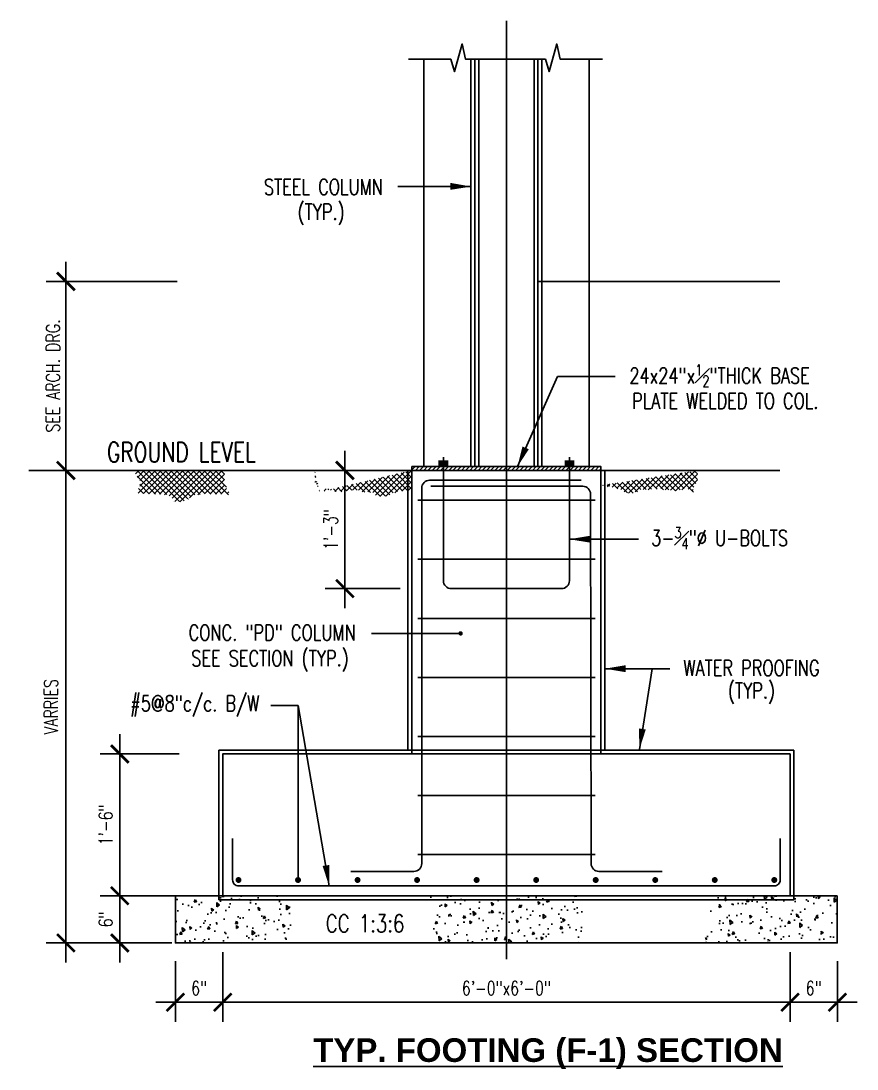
# Model space of a CAD drawing. Header units: inches. Extents: x 41285 to 57578, y -189 to 12305.
# Drawn here: x 53610.7 to 53716.9, y 10359.6 to 10492.7 of the extents above; entities that cross this region are included whole.
import ezdxf

# ---------------------------------------------------------------- set-up
doc = ezdxf.new("R2010")
doc.units = ezdxf.units.IN
doc.header["$LTSCALE"] = 30
doc.header["$MEASUREMENT"] = 0
doc.linetypes.add('CENTER', pattern=[2, 1.25, -0.25, 0.25, -0.25])
doc.linetypes.add('HIDDEN', pattern=[0.375, 0.25, -0.125])
for name, color, linetype in [('A-TEXT-P', 242, 'Continuous'), ('Grid line', 1, 'CENTER'), ('HATCH', 253, 'Continuous'), ('L', 2, 'Continuous'), ('WALL', 7, 'Continuous')]:
    doc.layers.add(name, color=color, linetype=linetype)
doc.styles.add('1-2', font='simplex.shx', dxfattribs={"width": 0.75, "height": 1.75})
doc.styles.add('16 scale', font='arial.ttf')
doc.dimstyles.new('1-2', dxfattribs={"dimtxt": 1.75, "dimasz": 2.25, "dimexe": 2.5, "dimexo": 1, "dimgap": 0.75, "dimtad": 1, "dimdec": 4, "dimzin": 3, "dimdsep": 46, "dimlunit": 4, "dimtxsty": '1-2', "dimblk": 'ARCHTICK', "dimcen": 0, "dimdle": 2.5, "dimclrd": 1, "dimclre": 1, "dimclrt": 2, "dimazin": 0, "dimtfac": 0.75, "dimtdec": 4, "dimtix": 1, "dimtmove": 2, "dimatfit": 3, "dimfxl": 0, "dimfrac": 1, "dimtolj": 1, "dimtzin": 1, "dimlwd": -1, "dimlwe": -1, "dimarcsym": 0})
pattern_1 = [(45, (0, 0), (-0.3535533906, 0.3535533906), []), (135, (0, 0), (-0.3535533906, -0.3535533906), [])]

# ---------------------------------------------------------------- blocks, each defined once
blk = doc.blocks.new('A$C7E2A5215')
at = {"layer": 'WALL'}
for p, q in [((-0.6, 0.68), (0.6, 0.68)), ((-0.6, 0.56), (0.6, 0.56)), ((-0.6, 0.43), (0.6, 0.43)), ((-0.6, 0.31), (0.6, 0.31)), ((-0.6, 0.18), (0.6, 0.18)), ((0, 0), (0, 1.17)), ((16.6, 0.68), (15.4, 0.68)), ((16.6, 0.56), (15.4, 0.56)), ((16.6, 0.43), (15.4, 0.43)), ((16.6, 0.31), (15.4, 0.31)), ((16.6, 0.18), (15.4, 0.18)), ((16, 0), (16, 1.06))]:
    blk.add_line(p, q, dxfattribs=at)
at = {"layer": 'WALL', "color": 7}
blk.add_lwpolyline([(16, 1.17), (16, -14.5, -0.414214), (15, -15.5), (1, -15.5, -0.414214), (0, -14.5), (0, 1.06)], format="xyb", dxfattribs=at)
blk = doc.blocks.new('_ARCHTICK')
at = {"color": 0, "linetype": 'ByBlock', "const_width": 0.15}
blk.add_lwpolyline([(-0.5, -0.5), (0.5, 0.5)], dxfattribs=at)
blk = doc.blocks.new('*D230')
at = {"layer": 'DEFPOINTS', "color": 0, "transparency": 16777216}
for p in [(53631.57, 10459.59), (53616.45, 10435.59), (53631.57, 10435.59)]:
    blk.add_point(p, dxfattribs=at)
at = {"layer": 'L', "color": 1, "transparency": 16777216}
for p, q in [((53616.45, 10462.09), (53616.45, 10433.09)), ((53630.57, 10459.59), (53613.95, 10459.59)), ((53630.57, 10435.59), (53613.95, 10435.59))]:
    blk.add_line(p, q, dxfattribs=at)
at = {"layer": 'L', "color": 1, "transparency": 16777216, "xscale": 2.25, "yscale": 2.25, "zscale": 2.25}
for p, rotation in [((53616.45, 10459.59), 90), ((53616.45, 10435.59), 270)]:
    blk.add_blockref('_ARCHTICK', p, dxfattribs=dict(at, rotation=rotation))
at = {"layer": 'L', "color": 2, "transparency": 16777216, "insert": (53614.82, 10447.59), "char_height": 1.75, "attachment_point": 5, "rotation": 90, "style": '1-2'}
blk.add_mtext('\\A1;SEE ARCH. DRG.', dxfattribs=at)
blk = doc.blocks.new('*D231')
at = {"layer": 'DEFPOINTS', "color": 0, "transparency": 16777216}
for p in [(53631.82, 10399.59), (53623.29, 10381.59), (53637.74, 10381.59)]:
    blk.add_point(p, dxfattribs=at)
at = {"layer": 'L', "color": 1, "transparency": 16777216}
for p, q in [((53623.29, 10402.09), (53623.29, 10379.09)), ((53630.82, 10399.59), (53620.79, 10399.59)), ((53636.74, 10381.59), (53620.79, 10381.59))]:
    blk.add_line(p, q, dxfattribs=at)
at = {"layer": 'L', "color": 1, "transparency": 16777216, "xscale": 2.25, "yscale": 2.25, "zscale": 2.25}
for p, rotation in [((53623.29, 10399.59), 90), ((53623.29, 10381.59), 270)]:
    blk.add_blockref('_ARCHTICK', p, dxfattribs=dict(at, rotation=rotation))
at = {"layer": 'L', "color": 2, "transparency": 16777216, "insert": (53621.5, 10390.59), "char_height": 1.75, "attachment_point": 5, "rotation": 90, "style": '1-2'}
blk.add_mtext('\\A1;1\'-6"', dxfattribs=at)
blk = doc.blocks.new('*D232')
at = {"layer": 'DEFPOINTS', "color": 0, "transparency": 16777216}
for p in [(53629.19, 10381.59), (53623.29, 10375.59), (53629.19, 10375.59)]:
    blk.add_point(p, dxfattribs=at)
at = {"layer": 'L', "color": 1, "transparency": 16777216}
for p, q in [((53623.29, 10384.09), (53623.29, 10373.09)), ((53628.19, 10381.59), (53620.79, 10381.59)), ((53628.19, 10375.59), (53620.79, 10375.59))]:
    blk.add_line(p, q, dxfattribs=at)
at = {"layer": 'L', "color": 1, "transparency": 16777216, "xscale": 2.25, "yscale": 2.25, "zscale": 2.25}
for p, rotation in [((53623.29, 10381.59), 90), ((53623.29, 10375.59), 270)]:
    blk.add_blockref('_ARCHTICK', p, dxfattribs=dict(at, rotation=rotation))
at = {"layer": 'L', "color": 2, "transparency": 16777216, "insert": (53621.5, 10378.59), "char_height": 1.75, "attachment_point": 5, "rotation": 90, "style": '1-2'}
blk.add_mtext('\\A1;6"', dxfattribs=at)
blk = doc.blocks.new('*D233')
at = {"layer": 'DEFPOINTS', "color": 0, "transparency": 16777216}
for p in [(53630.89, 10435.59), (53616.45, 10375.59), (53630.89, 10375.59)]:
    blk.add_point(p, dxfattribs=at)
at = {"layer": 'L', "color": 1, "transparency": 16777216}
for p, q in [((53616.45, 10438.09), (53616.45, 10373.09)), ((53629.89, 10435.59), (53613.95, 10435.59)), ((53629.89, 10375.59), (53613.95, 10375.59))]:
    blk.add_line(p, q, dxfattribs=at)
at = {"layer": 'L', "color": 1, "transparency": 16777216, "xscale": 2.25, "yscale": 2.25, "zscale": 2.25}
for p, rotation in [((53616.45, 10435.59), 90), ((53616.45, 10375.59), 270)]:
    blk.add_blockref('_ARCHTICK', p, dxfattribs=dict(at, rotation=rotation))
at = {"layer": 'L', "color": 2, "transparency": 16777216, "insert": (53614.56, 10405.59), "char_height": 1.75, "attachment_point": 5, "rotation": 90, "style": '1-2'}
blk.add_mtext('\\A1;VARRIES', dxfattribs=at)
blk = doc.blocks.new('*D191')
at = {"layer": 'DEFPOINTS', "color": 0, "transparency": 16777216}
for p in [(53636.36, 10375.43), (53630.36, 10374.28), (53636.36, 10368.06)]:
    blk.add_point(p, dxfattribs=at)
at = {"layer": 'L', "color": 1, "transparency": 16777216}
for p, q in [((53636.36, 10374.43), (53636.36, 10365.56)), ((53630.36, 10373.28), (53630.36, 10365.56)), ((53627.86, 10368.06), (53638.86, 10368.06))]:
    blk.add_line(p, q, dxfattribs=at)
at = {"layer": 'L', "color": 1, "transparency": 16777216, "xscale": 2.25, "yscale": 2.25, "zscale": 2.25, "rotation": 180}
blk.add_blockref('_ARCHTICK', (53630.36, 10368.06), dxfattribs=at)
at = {"layer": 'L', "color": 1, "transparency": 16777216, "xscale": 2.25, "yscale": 2.25, "zscale": 2.25}
blk.add_blockref('_ARCHTICK', (53636.36, 10368.06), dxfattribs=at)
at = {"layer": 'L', "color": 2, "transparency": 16777216, "insert": (53633.36, 10369.85), "char_height": 1.75, "attachment_point": 5, "style": '1-2'}
blk.add_mtext('\\A1;6"', dxfattribs=at)
blk = doc.blocks.new('*D192')
at = {"layer": 'DEFPOINTS', "color": 0, "transparency": 16777216}
for p in [(53708.36, 10375.43), (53714.36, 10374.28), (53708.36, 10368.06)]:
    blk.add_point(p, dxfattribs=at)
at = {"layer": 'L', "color": 1, "transparency": 16777216}
for p, q in [((53708.36, 10374.43), (53708.36, 10365.56)), ((53714.36, 10373.28), (53714.36, 10365.56)), ((53716.86, 10368.06), (53705.86, 10368.06))]:
    blk.add_line(p, q, dxfattribs=at)
at = {"layer": 'L', "color": 1, "transparency": 16777216, "xscale": 2.25, "yscale": 2.25, "zscale": 2.25, "rotation": 180}
blk.add_blockref('_ARCHTICK', (53708.36, 10368.06), dxfattribs=at)
at = {"layer": 'L', "color": 1, "transparency": 16777216, "xscale": 2.25, "yscale": 2.25, "zscale": 2.25}
blk.add_blockref('_ARCHTICK', (53714.36, 10368.06), dxfattribs=at)
at = {"layer": 'L', "color": 2, "transparency": 16777216, "insert": (53711.36, 10369.85), "char_height": 1.75, "attachment_point": 5, "style": '1-2'}
blk.add_mtext('\\A1;6"', dxfattribs=at)
blk = doc.blocks.new('*D193')
at = {"layer": 'DEFPOINTS', "color": 0, "transparency": 16777216}
for p in [(53708.36, 10375.43), (53636.36, 10374.28), (53708.36, 10368.06)]:
    blk.add_point(p, dxfattribs=at)
at = {"layer": 'L', "color": 1, "transparency": 16777216}
for p, q in [((53708.36, 10374.43), (53708.36, 10365.56)), ((53636.36, 10373.28), (53636.36, 10365.56)), ((53633.86, 10368.06), (53710.86, 10368.06))]:
    blk.add_line(p, q, dxfattribs=at)
at = {"layer": 'L', "color": 1, "transparency": 16777216, "xscale": 2.25, "yscale": 2.25, "zscale": 2.25, "rotation": 180}
blk.add_blockref('_ARCHTICK', (53636.36, 10368.06), dxfattribs=at)
at = {"layer": 'L', "color": 1, "transparency": 16777216, "xscale": 2.25, "yscale": 2.25, "zscale": 2.25}
blk.add_blockref('_ARCHTICK', (53708.36, 10368.06), dxfattribs=at)
at = {"layer": 'L', "color": 2, "transparency": 16777216, "insert": (53672.36, 10369.85), "char_height": 1.75, "attachment_point": 5, "style": '1-2'}
blk.add_mtext('\\A1;6\'-0"x6\'-0"', dxfattribs=at)
blk = doc.blocks.new('*D194')
at = {"layer": 'DEFPOINTS', "color": 0, "transparency": 16777216}
for p in [(53657.23, 10435.59), (53651.86, 10420.59), (53659.86, 10420.59)]:
    blk.add_point(p, dxfattribs=at)
at = {"layer": 'L', "color": 1, "transparency": 16777216}
for p, q in [((53651.86, 10438.09), (53651.86, 10418.09)), ((53656.23, 10435.59), (53649.36, 10435.59)), ((53658.86, 10420.59), (53649.36, 10420.59))]:
    blk.add_line(p, q, dxfattribs=at)
at = {"layer": 'L', "color": 1, "transparency": 16777216, "xscale": 2.25, "yscale": 2.25, "zscale": 2.25}
for p, rotation in [((53651.86, 10435.59), 90), ((53651.86, 10420.59), 270)]:
    blk.add_blockref('_ARCHTICK', p, dxfattribs=dict(at, rotation=rotation))
at = {"layer": 'L', "color": 2, "transparency": 16777216, "insert": (53650.07, 10428.09), "char_height": 1.75, "attachment_point": 5, "rotation": 90, "style": '1-2'}
blk.add_mtext('\\A1;1\'-3"', dxfattribs=at)

msp = doc.modelspace()

# ---------------------------------------------------------------- hatches: boundary and pattern name
at = {"layer": 'HATCH'}
h = msp.add_hatch(dxfattribs=at)
h.set_pattern_fill('_USER', color=256, scale=0.5, angle=45, style=0, double=1, pattern_type=0)
h.set_pattern_definition([(45, (-2.09123, 0), (-0.3535533906, 0.3535533906), []), (135, (-2.09123, 0), (-0.3535533906, -0.3535533906), [])])
edge = h.paths.add_edge_path()
edge.add_arc((53625.67503153, 10432.58429369), 0.12289045, 32.0000000486, 128.5693309629)
edge.add_arc((53625.55071651, 10432.68761826), 0.04824427, 351.3664630518, 414.9999999502)
edge.add_arc((53625.55071651, 10432.76665704), 0.04824427, 305.0000000507, 414.9999999493)
edge.add_arc((53625.55071651, 10432.84569582), 0.04824427, 305.0000000485, 414.9999999515)
edge.add_arc((53625.49540687, 10433.00372495), 0.14467368, 305.0000000498, 414.9999999502)
edge.add_arc((53625.55071651, 10433.16175408), 0.04824427, 305.0000000485, 414.9999999515)
edge.add_arc((53625.56259512, 10433.30800573), 0.10789439, 278.4169765515, 388.4169764521)
edge.add_arc((53625.64169589, 10433.46608329), 0.10789439, 278.4169765431, 388.4169764441)
edge.add_arc((53625.72079667, 10433.62416085), 0.10789439, 278.4169765482, 388.4169764505)
edge.add_arc((53625.76034705, 10433.75454493), 0.09648854, 305.0000000496, 414.9999999504)
edge.add_arc((53625.76034705, 10433.91262249), 0.09648854, 305.0000000496, 414.9999999504)
edge.add_arc((53625.78801883, 10434.03118067), 0.04824427, 305.0000000485, 414.9999999515)
edge.add_arc((53625.76038096, 10434.14969041), 0.09642941, 305.0000000504, 414.9999999496)
edge.add_arc((53625.78801883, 10434.26820015), 0.04824427, 305.0000000485, 414.9999999515)
edge.add_arc((53625.78801883, 10434.34723893), 0.04824427, 305.0000000485, 414.9999999515)
edge.add_arc((53625.70891806, 10434.37089075), 0.10794515, 8.4529127433, 118.4529126436)
edge.add_arc((53625.56259512, 10434.5171424), 0.10789439, 331.5830235495, 441.5830234518)
edge.add_arc((53625.51116613, 10434.63570057), 0.06825446, 350.0224601742, 460.0224600744)
edge.add_arc((53625.44394397, 10434.78195222), 0.09648854, 305.0000000496, 414.9999999504)
edge.add_arc((53625.33720533, 10434.92411378), 0.17393999, 338.7216118059, 448.7216117074)
edge.add_arc((53625.27386381, 10435.10983639), 0.06825446, 350.0224601742, 460.0224600744)
edge.add_arc((53625.20664165, 10435.25608804), 0.09648853, 305.0000000485, 414.9999999515)
edge.add_arc((53625.20664165, 10435.4141656), 0.09648854, 305.0000000496, 414.9999999504)
edge.add_arc((53625.23431342, 10435.53272378), 0.04824427, 305.0000000485, 414.9999999515)
edge.add_arc((53625.20664165, 10435.65128195), 0.09648854, 305.0000000544, 316.9911220598)
edge.add_line((53625.2771987, 10435.58546599), (53636.48135984, 10435.58546599))
edge.add_arc((53636.43580082, 10435.60115625), 0.04818514, 305.000000049, 340.9965915299, ccw=False)
edge.add_arc((53636.43576691, 10435.5221659), 0.04824427, -54.9999999515, 54.9999999515, ccw=False)
edge.add_arc((53636.43576691, 10435.44312712), 0.04824427, -54.9999999515, 54.9999999515, ccw=False)
edge.add_arc((53636.43576691, 10435.36408834), 0.04824427, -54.9999999493, 54.9999999493, ccw=False)
edge.add_arc((53636.43576691, 10435.28504956), 0.04824427, -54.9999999515, 54.9999999515, ccw=False)
edge.add_arc((53636.43576691, 10435.20601078), 0.04824427, -54.9999999515, 54.9999999515, ccw=False)
edge.add_arc((53636.50298907, 10435.13879791), 0.04828211, 35.0000000491, 144.9999999509, ccw=False)
edge.add_arc((53636.51486768, 10435.126972), 0.04824427, -54.9999999493, 54.9999999493, ccw=False)
edge.add_arc((53636.51486768, 10435.04793322), 0.04824427, -54.9999999515, 54.9999999515, ccw=False)
edge.add_arc((53636.51486768, 10434.96889443), 0.04824427, -54.9999999493, 54.9999999493, ccw=False)
edge.add_arc((53636.51486768, 10434.88985565), 0.04824427, -54.9999999515, 54.9999999515, ccw=False)
edge.add_arc((53636.45955804, 10434.73182652), 0.14467368, -54.9999999502, 54.9999999502, ccw=False)
edge.add_arc((53636.51486768, 10434.57379739), 0.04824427, -54.9999999515, 54.9999999515, ccw=False)
edge.add_arc((53636.4871959, 10434.45523922), 0.09648854, -54.9999999504, 54.9999999504, ccw=False)
edge.add_arc((53636.4871959, 10434.29716166), 0.09648854, -54.9999999504, 54.9999999504, ccw=False)
edge.add_arc((53636.51486768, 10434.17860349), 0.04824427, -54.9999999515, 54.9999999515, ccw=False)
edge.add_arc((53636.4871959, 10434.06004532), 0.09648854, -54.9999999504, 54.9999999504, ccw=False)
edge.add_arc((53636.4871959, 10433.90196776), 0.09648853, -54.9999999515, 54.9999999515, ccw=False)
edge.add_arc((53636.55441807, 10433.75571611), 0.06825446, -9.9775398258, 100.0224600744, ccw=False)
edge.add_arc((53636.61775958, 10433.5699935), 0.17393999, -21.2783881941, 88.7216117074, ccw=False)
edge.add_arc((53636.72449822, 10433.42783193), 0.09648854, -54.9999999504, 54.9999999504, ccw=False)
edge.add_arc((53636.79172038, 10433.28158028), 0.06825446, -9.9775398258, 100.0224600744, ccw=False)
edge.add_arc((53636.84314938, 10433.16302211), 0.10789439, -28.4169764505, 81.5830234518, ccw=False)
edge.add_arc((53636.98947231, 10433.01677046), 0.10794515, 8.4529127433, 118.4529126436, ccw=False)
edge.add_arc((53637.06857308, 10432.99311864), 0.04824427, -54.9999999515, 54.9999999515, ccw=False)
edge.add_arc((53637.06857308, 10432.91407986), 0.04824427, -54.9999999515, 54.9999999515, ccw=False)
edge.add_arc((53637.04093522, 10432.79557012), 0.09642941, -54.9999999496, 54.9999999496, ccw=False)
edge.add_arc((53637.06857308, 10432.67706038), 0.04824427, -54.9999999515, 54.9999999515, ccw=False)
edge.add_arc((53637.04090131, 10432.55850221), 0.09648854, -24.0280352442, 54.999999951, ccw=False)
edge.add_arc((53637.25763404, 10432.30964246), 0.24588495, 121.5357405307, 141.9999999499)
edge.add_arc((53636.75104654, 10432.26554802), 0.36887945, 32.0000000493, 141.9999999498)
edge.add_arc((53636.2518433, 10432.36235372), 0.24588495, 32.0000000499, 141.9999999499)
edge.add_arc((53635.95386631, 10432.44861359), 0.12289045, 32.0000000497, 141.9999999504)
edge.add_arc((53635.7528103, 10432.45915049), 0.12289045, 32.0000000493, 141.9999999491)
edge.add_arc((53635.55166606, 10432.46963225), 0.1229945, 32.0000000497, 141.9999999507)
edge.add_arc((53635.35052806, 10432.48023321), 0.12289045, 32.0000000479, 141.9999999483)
edge.add_arc((53635.14938381, 10432.49071497), 0.1229945, 32.0000000504, 141.9999999509)
edge.add_arc((53634.94824581, 10432.50131593), 0.12289045, 32.0000000486, 141.9999999496)
edge.add_arc((53634.74710156, 10432.51179769), 0.1229945, 32.0000000497, 141.9999999509)
edge.add_arc((53634.54596356, 10432.52239865), 0.12289045, 32.0000000497, 141.9999999504)
edge.add_arc((53634.34481931, 10432.53288041), 0.1229945, 32.0000000497, 141.9999999507)
edge.add_arc((53634.14368131, 10432.54348137), 0.12289045, 32.0000000493, 141.9999999498)
edge.add_arc((53633.94253706, 10432.55396313), 0.1229945, 32.0000000508, 141.9999999516)
edge.add_arc((53633.70225519, 10432.39530328), 0.27475016, 58.5478480029, 168.5478479035)
edge.add_arc((53633.32866982, 10432.38467764), 0.1229945, 32.0000000515, 141.9999999509)
edge.add_arc((53633.02322657, 10432.33010144), 0.24588495, 32.0000000499, 141.9999999499)
edge.add_arc((53632.79035404, 10432.31217239), 0.17376993, 76.9922807766, 186.9922806758)
edge.add_arc((53632.47445873, 10432.05653029), 0.27486967, 58.5491782319, 168.549178132)
edge.add_arc((53632.1658281, 10431.94178333), 0.17380175, 76.954244146, 186.9542440459)
edge.add_arc((53631.88908797, 10431.85561798), 0.12289045, 32.0000000493, 141.9999999491)
edge.add_arc((53631.75313643, 10431.76196595), 0.17376993, 76.9922807726, 186.9922806723)
edge.add_arc((53631.54145813, 10431.57144587), 0.17384353, 76.9680337302, 186.9680336312)
edge.add_arc((53631.16037634, 10431.42005677), 0.24588495, 32.0000000491, 141.9999999496)
edge.add_arc((53630.86239935, 10431.50631665), 0.12289045, 32.0000000486, 141.9999999489)
edge.add_arc((53630.55703809, 10431.45167639), 0.24588495, 32.00000005, 141.9999999507)
edge.add_arc((53630.25897285, 10431.53788112), 0.1229945, 32.0000000497, 141.9999999507)
edge.add_arc((53629.99273038, 10431.65267102), 0.17376993, 347.0077193261, 457.0077192282)
edge.add_arc((53629.90642545, 10431.92933177), 0.12285734, 302.0000000489, 411.9999999509)
edge.add_arc((53629.87775872, 10431.96096751), 0.1229945, 32.0000000497, 141.9999999514)
edge.add_arc((53629.61154758, 10432.07570727), 0.17372813, 347.0215089254, 457.0215088254)
edge.add_arc((53629.42098924, 10432.28719941), 0.17376993, 347.0077193261, 457.0077192282)
edge.add_arc((53629.29548352, 10432.39449407), 0.1229945, 32.0000000497, 141.9999999507)
edge.add_arc((53629.09434552, 10432.40509503), 0.12289045, 32.0000000493, 141.9999999498)
edge.add_arc((53628.89320127, 10432.41557679), 0.1229945, 32.0000000497, 141.9999999509)
edge.add_arc((53628.58775802, 10432.3610006), 0.24588495, 32.0000000497, 141.9999999506)
edge.add_arc((53628.08125876, 10432.3169613), 0.3687754, 32.0000000498, 141.9999999503)
edge.add_arc((53627.68644277, 10432.47888009), 0.12289045, 32.0000000493, 141.9999999491)
edge.add_arc((53627.48529853, 10432.48936185), 0.1229945, 32.0000000508, 141.9999999514)
edge.add_arc((53627.28416052, 10432.49996281), 0.12289045, 32.0000000493, 141.9999999491)
edge.add_arc((53627.08301628, 10432.51044457), 0.1229945, 32.0000000497, 141.9999999507)
edge.add_arc((53626.88187828, 10432.52104553), 0.12289045, 32.0000000497, 141.9999999504)
edge.add_arc((53626.68073403, 10432.53152729), 0.1229945, 32.0000000504, 141.9999999509)
edge.add_arc((53626.47959603, 10432.54212825), 0.12289045, 32.0000000486, 141.9999999496)
edge.add_arc((53626.27845178, 10432.55261001), 0.1229945, 32.0000000497, 141.9999999509)
edge.add_arc((53626.07731378, 10432.56321097), 0.12289045, 32.0000000479, 141.9999999483)
edge.add_arc((53625.87616953, 10432.57369273), 0.1229945, 32.0000000497, 141.9999999507)
h = msp.add_hatch(dxfattribs=at)
h.set_pattern_fill('_USER', color=256, scale=0.5, angle=45, style=0, double=1, pattern_type=0)
h.set_pattern_definition(pattern_1)
edge = h.paths.add_edge_path()
edge.add_arc((53648.52800405, 10432.52341787), 0.27486967, 63.549178017, 63.9180968771, ccw=False)
edge.add_arc((53648.92353629, 10432.73858207), 0.27484325, 63.5381527352, 173.5381526351, ccw=False)
edge.add_arc((53649.14907153, 10432.91769941), 0.12289045, 37.0000000486, 146.9999999495, ccw=False)
edge.add_arc((53649.41728098, 10433.02770595), 0.17384353, 81.9680337264, 191.9680336299, ccw=False)
edge.add_arc((53649.54463596, 10433.13291319), 0.12289045, 37.0000000486, 146.9999999488, ccw=False)
edge.add_arc((53649.74593251, 10433.1398829), 0.1229945, 37.0000000501, 146.9999999509, ccw=False)
edge.add_arc((53649.88031198, 10433.04393507), 0.17376993, -7.9922806746, 102.0077192265, ccw=False)
edge.add_arc((53650.15554592, 10432.95278655), 0.1229945, 37.0000000501, 146.9999999509, ccw=False)
edge.add_arc((53650.2899576, 10432.8568883), 0.17372813, -7.9784910784, 102.0215088206, ccw=False)
edge.add_arc((53650.66822055, 10432.69885606), 0.24588495, 37.000000049, 146.9999999498, ccw=False)
edge.add_arc((53650.96765761, 10432.77990239), 0.12289045, 37.0000000486, 146.9999999492, ccw=False)
edge.add_arc((53651.27201875, 10432.71994116), 0.24588495, 37.0000000487, 146.9999999499, ccw=False)
edge.add_arc((53651.67460767, 10432.73399988), 0.24588495, 37.0000000494, 146.9999999498, ccw=False)
edge.add_arc((53652.0771966, 10432.74805859), 0.24588495, 37.000000049, 146.9999999494, ccw=False)
edge.add_arc((53652.37663365, 10432.82910491), 0.12289045, 37.0000000506, 146.9999999507, ccw=False)
edge.add_arc((53652.78414667, 10432.70215608), 0.36887945, 37.0000000494, 146.9999999499, ccw=False)
edge.add_arc((53653.1818115, 10432.85722234), 0.12289045, 37.0000000513, 146.9999999521, ccw=False)
edge.add_arc((53653.58932451, 10432.73027351), 0.36887945, 37.0000000501, 146.9999999503, ccw=False)
edge.add_arc((53653.92007644, 10432.78230294), 0.17376993, -7.9922806766, 102.0077192236, ccw=False)
edge.add_arc((53654.19531038, 10432.69115442), 0.1229945, 37.0000000494, 146.9999999502, ccw=False)
edge.add_arc((53654.39660275, 10432.69824342), 0.12289045, 37.0000000486, 146.9999999488, ccw=False)
edge.add_arc((53654.7009639, 10432.6382822), 0.24588495, 37.0000000514, 146.999999952, ccw=False)
edge.add_arc((53655.00040095, 10432.71932852), 0.12289045, 37.0000000486, 146.9999999487, ccw=False)
edge.add_arc((53655.2378814, 10432.55638005), 0.27484325, 10.4618473682, 120.4618472689, ccw=False)
edge.add_arc((53655.54439463, 10432.43626185), 0.17384353, -7.9680336318, 102.0319662693, ccw=False)
edge.add_arc((53655.95892797, 10432.10827724), 0.38870197, 18.5745314787, 128.5745313792, ccw=False)
edge.add_arc((53656.43044709, 10432.16516265), 0.12289045, 37.0000000486, 146.9999999485, ccw=False)
edge.add_arc((53656.63174363, 10432.17213236), 0.1229945, 37.0000000494, 146.9999999498, ccw=False)
edge.add_arc((53656.83303601, 10432.17922137), 0.12289045, 37.0000000486, 146.9999999498, ccw=False)
edge.add_arc((53657.03433255, 10432.18619108), 0.1229945, 37.0000000515, 146.9999999516, ccw=False)
edge.add_arc((53657.23562493, 10432.19328008), 0.12289045, 37.0000000492, 146.9999999499, ccw=False)
edge.add_arc((53657.50383438, 10432.30328662), 0.17384353, 81.9680337314, 191.9680336318, ccw=False)
edge.add_arc((53657.63118937, 10432.40849386), 0.12289045, 37.0000000479, 146.9999999481, ccw=False)
edge.add_arc((53658.10561528, 10432.38458186), 0.38880069, 55.4206218973, 165.4206217981, ccw=False)
edge.add_arc((53658.49622342, 10432.74075361), 0.17372813, 81.9784911784, 191.9784910773, ccw=False)
edge.add_arc((53658.72668276, 10432.7788634), 0.24588495, 37.000000049, 146.9999999497, ccw=False)
edge.add_arc((53659.02611981, 10432.85990972), 0.12289045, 37.0000000527, 146.9999999524, ccw=False)
edge.add_arc((53659.33048096, 10432.79994849), 0.24588495, 37.0000000487, 146.9999999497, ccw=False)
edge.add_arc((53660.19898511, 10431.544896), 1.55571639, 84.1428509744, 115.5970929983, ccw=False)
edge.add_line((53647.99490969, 10435.58546599), (53660.35774375, 10435.58546599))
edge.add_arc((53647.94731587, 10435.57757053), 0.04824427, -54.9999999502, 9.419157827, ccw=False)
edge.add_arc((53648.01453804, 10435.51035767), 0.04828211, 35.0000000491, 144.9999999509, ccw=False)
edge.add_arc((53648.02641665, 10435.49853175), 0.04824427, -54.9999999493, 54.9999999493, ccw=False)
edge.add_arc((53648.02641665, 10435.41949297), 0.04824427, -54.9999999515, 54.9999999515, ccw=False)
edge.add_arc((53648.02641665, 10435.34045419), 0.04824427, -54.9999999493, 54.9999999493, ccw=False)
edge.add_arc((53648.02641665, 10435.26141541), 0.04824427, -54.9999999515, 54.9999999515, ccw=False)
edge.add_arc((53647.97110701, 10435.10338628), 0.14467368, -54.9999999502, 54.9999999502, ccw=False)
edge.add_arc((53648.02641665, 10434.94535715), 0.04824427, -54.9999999515, 54.9999999515, ccw=False)
edge.add_arc((53647.99874487, 10434.82679898), 0.09648854, -54.9999999504, 54.9999999504, ccw=False)
edge.add_arc((53647.99874487, 10434.66872142), 0.09648854, -54.9999999504, 54.9999999504, ccw=False)
edge.add_arc((53648.02641665, 10434.55016325), 0.04824427, -54.9999999515, 54.9999999515, ccw=False)
edge.add_arc((53647.99874487, 10434.43160508), 0.09648854, -54.9999999504, 54.9999999504, ccw=False)
edge.add_arc((53647.99874487, 10434.27352752), 0.09648853, -54.9999999515, 54.9999999515, ccw=False)
edge.add_arc((53648.06596703, 10434.12727587), 0.06825446, -9.9775398258, 100.0224600744, ccw=False)
edge.add_arc((53648.12930855, 10433.94155326), 0.17393999, -21.2783881941, 88.7216117074, ccw=False)
edge.add_arc((53648.23604719, 10433.79939169), 0.09648854, -54.9999999504, 54.9999999504, ccw=False)
edge.add_arc((53648.30326935, 10433.65314004), 0.06825446, -9.9775398258, 100.0224600744, ccw=False)
edge.add_arc((53648.35469834, 10433.53458187), 0.10789439, -28.4169764505, 81.5830234518, ccw=False)
edge.add_arc((53648.50102128, 10433.38833022), 0.10794515, 8.4529127433, 118.4529126436, ccw=False)
edge.add_arc((53648.58012205, 10433.3646784), 0.04824427, -54.9999999515, 54.9999999515, ccw=False)
edge.add_arc((53648.58012205, 10433.28563962), 0.04824427, -54.9999999515, 54.9999999515, ccw=False)
edge.add_arc((53648.55248419, 10433.16712988), 0.09642941, -54.9999999496, 54.9999999496, ccw=False)
edge.add_arc((53648.58012205, 10433.04862014), 0.04824427, -54.9999999515, 54.9999999515, ccw=False)
edge.add_arc((53648.55245027, 10432.93006197), 0.09648854, -54.9999999504, 54.9999999504, ccw=False)
edge.add_arc((53648.55245027, 10432.77198441), 0.09648854, -1.4445555628, 54.9999999498, ccw=False)
edge.add_line((53660.35774375, 10435.58546599), (53660.35774375, 10433.09249065))
h = msp.add_hatch(dxfattribs=at)
h.set_pattern_fill('_USER', color=256, scale=0.5, angle=45, style=0, double=1, pattern_type=0)
h.set_pattern_definition(pattern_1)
edge = h.paths.add_edge_path()
edge.add_arc((53696.17502426, 10432.5088165), 0.27486967, 113.0819033071, 113.4508221673)
edge.add_arc((53695.79129492, 10432.74438637), 0.27484325, 3.4618473642, 113.4618472653)
edge.add_arc((53695.57544304, 10432.93506184), 0.12289045, 30.0000000492, 139.9999999498)
edge.add_arc((53695.31335846, 10433.05895462), 0.17384353, 345.0319663687, 455.0319662695)
edge.add_arc((53695.19168413, 10433.17068292), 0.12289045, 30.0000000521, 139.9999999522)
edge.add_arc((53694.99102823, 10433.18817813), 0.1229945, 30.0000000491, 139.9999999509)
edge.add_arc((53694.85181139, 10433.09939467), 0.17376993, 74.9922807731, 184.9922806744)
edge.add_arc((53694.57218431, 10433.02277569), 0.1229945, 30.0000000465, 139.9999999461)
edge.add_arc((53694.43293791, 10432.93404344), 0.17372813, 74.9784911764, 184.978491078)
edge.add_arc((53694.04692258, 10432.79602453), 0.24588495, 30.0000000505, 139.999999951)
edge.add_arc((53693.75213753, 10432.89263111), 0.12289045, 30.0000000501, 139.9999999498)
edge.add_arc((53693.44505538, 10432.84868109), 0.24588495, 30.0000000497, 139.9999999506)
edge.add_arc((53693.04375396, 10432.88379041), 0.24588495, 30.0000000506, 139.9999999504)
edge.add_arc((53692.64245255, 10432.91889974), 0.24588495, 30.0000000496, 139.9999999504)
edge.add_arc((53692.3476675, 10433.01550631), 0.12289045, 30.0000000487, 139.9999999496)
edge.add_arc((53691.93406898, 10432.91005904), 0.36887945, 30.0000000503, 139.9999999512)
edge.add_arc((53691.54506468, 10433.08572496), 0.12289045, 30.0000000499, 139.9999999507)
edge.add_arc((53691.13146616, 10432.98027769), 0.36887945, 30.0000000501, 139.9999999509)
edge.add_arc((53690.80389052, 10433.04954603), 0.17376993, 74.9922807737, 184.992280676)
edge.add_arc((53690.52426344, 10432.97292706), 0.1229945, 30.0000000504, 139.9999999511)
edge.add_arc((53690.32361794, 10432.99054118), 0.12289045, 30.0000000501, 139.9999999505)
edge.add_arc((53690.01653578, 10432.94659116), 0.24588495, 30.0000000494, 139.9999999502)
edge.add_arc((53689.72175073, 10433.04319773), 0.12289045, 30.0000000521, 139.9999999522)
edge.add_arc((53689.47606768, 10432.89290134), 0.27484325, 56.5381527311, 166.538152632)
edge.add_arc((53689.16368801, 10432.78898942), 0.17384353, 74.96803373, 184.9680336314)
edge.add_arc((53688.73255739, 10432.48314931), 0.38870197, 48.4254686208, 158.4254685212)
edge.add_arc((53688.26466162, 10432.56463416), 0.12289045, 30.0000000497, 139.99999995)
edge.add_arc((53688.06400572, 10432.58212937), 0.1229945, 30.0000000484, 139.9999999487)
edge.add_arc((53687.86336021, 10432.59974349), 0.12289045, 30.0000000487, 139.9999999502)
edge.add_arc((53687.6627043, 10432.61723869), 0.1229945, 30.0000000491, 139.99999995)
edge.add_arc((53687.4620588, 10432.63485281), 0.12289045, 30.0000000499, 139.99999995)
edge.add_arc((53687.19997422, 10432.75874559), 0.17384353, 345.031966367, 455.0319662669)
edge.add_arc((53687.07829989, 10432.87047389), 0.12289045, 30.0000000514, 139.9999999507)
edge.add_arc((53686.6032727, 10432.8714242), 0.38880069, 11.5793782014, 121.5793781022)
edge.add_arc((53686.23184047, 10433.24755067), 0.17372813, 345.0215089207, 455.0215088203)
edge.add_arc((53686.00369148, 10433.29766954), 0.24588495, 30.0000000498, 139.9999999505)
edge.add_arc((53685.70890643, 10433.39427612), 0.12289045, 30.0000000491, 139.99999995)
edge.add_arc((53685.40182427, 10433.3503261), 0.24588495, 30.0000000505, 139.9999999509)
edge.add_arc((53684.46882601, 10432.14244761), 1.55571639, 61.402907002, 94.0945539389)
edge.add_line((53684.35774375, 10435.58546599), (53696.72057782, 10435.58546599))
edge.add_line((53684.35774375, 10433.69419315), (53684.35774375, 10435.58546599))
edge.add_arc((53696.76817164, 10435.57757053), 0.04824427, 170.580842173, 234.9999999502)
edge.add_arc((53696.70094947, 10435.51035767), 0.04828211, 35.0000000491, 144.9999999509)
edge.add_arc((53696.68907086, 10435.49853175), 0.04824427, 125.0000000507, 234.9999999493)
edge.add_arc((53696.68907086, 10435.41949297), 0.04824427, 125.0000000485, 234.9999999515)
edge.add_arc((53696.68907086, 10435.34045419), 0.04824427, 125.0000000507, 234.9999999493)
edge.add_arc((53696.68907086, 10435.26141541), 0.04824427, 125.0000000485, 234.9999999515)
edge.add_arc((53696.7443805, 10435.10338628), 0.14467368, 125.0000000498, 234.9999999502)
edge.add_arc((53696.68907086, 10434.94535715), 0.04824427, 125.0000000485, 234.9999999515)
edge.add_arc((53696.71674264, 10434.82679898), 0.09648854, 125.0000000496, 234.9999999504)
edge.add_arc((53696.71674264, 10434.66872142), 0.09648854, 125.0000000496, 234.9999999504)
edge.add_arc((53696.68907086, 10434.55016325), 0.04824427, 125.0000000485, 234.9999999515)
edge.add_arc((53696.71674264, 10434.43160508), 0.09648854, 125.0000000496, 234.9999999504)
edge.add_arc((53696.71674264, 10434.27352752), 0.09648853, 125.0000000485, 234.9999999515)
edge.add_arc((53696.64952048, 10434.12727587), 0.06825446, 79.9775399256, 189.9775398258)
edge.add_arc((53696.58617896, 10433.94155326), 0.17393999, 91.2783882926, 201.2783881941)
edge.add_arc((53696.47944032, 10433.79939169), 0.09648854, 125.0000000496, 234.9999999504)
edge.add_arc((53696.41221816, 10433.65314004), 0.06825446, 79.9775399256, 189.9775398258)
edge.add_arc((53696.36078917, 10433.53458187), 0.10789439, 98.4169765482, 208.4169764505)
edge.add_arc((53696.21446623, 10433.38833022), 0.10794515, 61.5470873564, 171.5470872567)
edge.add_arc((53696.13536546, 10433.3646784), 0.04824427, 125.0000000485, 234.9999999515)
edge.add_arc((53696.13536546, 10433.28563962), 0.04824427, 125.0000000485, 234.9999999515)
edge.add_arc((53696.16300332, 10433.16712988), 0.09642941, 125.0000000504, 234.9999999496)
edge.add_arc((53696.13536546, 10433.04862014), 0.04824427, 125.0000000485, 234.9999999515)
edge.add_arc((53696.16303724, 10432.93006197), 0.09648854, 125.0000000496, 234.9999999504)
edge.add_arc((53696.16303724, 10432.77198441), 0.09648854, 125.0000000502, 181.4445555628)
at = {"layer": 'WALL'}
h = msp.add_hatch(dxfattribs=at)
h.set_pattern_fill('_USER', color=1, scale=0.375, angle=45, style=0, pattern_type=0)
h.set_pattern_definition([(45, (0, -24), (-0.265165043, 0.265165043), [])])
h.paths.add_polyline_path([(53684.35774375, 10435.58546599), (53660.35774375, 10435.58546599), (53660.35774375, 10436.08546599), (53684.35774375, 10436.08546599)])
h = msp.add_hatch(dxfattribs=at)
h.set_pattern_fill('AR-CONC', color=2, scale=0.5, angle=45, style=0, double=1)
h.set_pattern_definition([(95, (-231.3463, 153.8146), (2.75776, 2.3140354), [0.375, -4.125]), (40, (-231.3463, 153.8146), (-3.14996084, 2.16884075), [0.3, -3.3]), (145.4514, (-231.1165, 154.0074), (-0.39219734, 4.48287641), [0.31870095, -3.50571056]), (91.1842, (-232.0534, 154.5217), (4.358465, 3.18806883), [0.5625, -6.1875]), (141.6356, (-231.69, 154.7873), (-0.13949507, 6.74855845), [0.47805144, -5.258565]), (36.1842, (-232.0534, 154.5217), (-0.13950034, 6.74855834), [0.45, -4.95]), (66, (-231.523, 154.6984), (3.53385786, 0.68691238), [0.375, -4.125]), (11, (-231.523, 154.6984), (-1.70354297, 3.42404218), [0.3, -3.3]), (116.4514, (-231.2286, 154.7557), (1.83031809, 4.1109531), [0.31870095, -3.50571056]), (82.5, (-231.3463, 153.8146), (-1.133965927, 1.219949088), [0, -3.26, 0, -3.35, 0, -3.3125]), (52.5, (-231.3463, 153.8146), (-0.46436471, 2.32454725), [0, -1.91, 0, -3.185, 0, -1.2625]), (12.5, (-232.1347, 153.0261), (1.967090837, 1.80760381), [0, -1.25, 0, -3.9, 0, -5.175]), (2.5, (-232.4883, 152.6726), (1.70794992, 2.41579903), [0, -1.625, 0, -2.59, 0, -3.675])])
h.paths.add_polyline_path([(53630.35774375, 10381.58546599), (53630.35774375, 10375.58546599), (53645.01964637, 10375.58546599), (53645.01964637, 10381.58546599)])
h = msp.add_hatch(dxfattribs=at)
h.set_pattern_fill('AR-CONC', color=2, scale=0.5, angle=45, style=0, double=1)
h.set_pattern_definition([(95, (-225.3463, 153.8146), (2.75776, 2.3140354), [0.375, -4.125]), (40, (-225.3463, 153.8146), (-3.14996084, 2.16884075), [0.3, -3.3]), (145.4514, (-225.1165, 154.0074), (-0.39219734, 4.48287641), [0.31870095, -3.50571056]), (91.1842, (-226.0534, 154.5217), (4.358465, 3.18806883), [0.5625, -6.1875]), (141.6356, (-225.69, 154.7873), (-0.13949507, 6.74855845), [0.47805144, -5.258565]), (36.1842, (-226.0534, 154.5217), (-0.13950034, 6.74855834), [0.45, -4.95]), (66, (-225.523, 154.6984), (3.53385786, 0.68691238), [0.375, -4.125]), (11, (-225.523, 154.6984), (-1.70354297, 3.42404218), [0.3, -3.3]), (116.4514, (-225.2286, 154.7557), (1.83031809, 4.1109531), [0.31870095, -3.50571056]), (82.5, (-225.3463, 153.8146), (-1.133965927, 1.219949088), [0, -3.26, 0, -3.35, 0, -3.3125]), (52.5, (-225.3463, 153.8146), (-0.46436471, 2.32454725), [0, -1.91, 0, -3.185, 0, -1.2625]), (12.5, (-226.1347, 153.0261), (1.967090837, 1.80760381), [0, -1.25, 0, -3.9, 0, -5.175]), (2.5, (-226.4883, 152.6726), (1.70794992, 2.41579903), [0, -1.625, 0, -2.59, 0, -3.675])])
h.paths.add_polyline_path([(53682.08372605, 10381.58546599), (53672.35774375, 10381.58546599), (53672.35774375, 10375.58546599), (53682.08372605, 10375.58546599)])
h.paths.add_polyline_path([(53672.35774375, 10381.58546599), (53668.85774375, 10381.58546599), (53668.85774375, 10375.58546599), (53672.35774375, 10375.58546599)])
h.paths.add_polyline_path([(53662.70187199, 10375.58546599), (53668.85774375, 10375.58546599), (53668.85774375, 10381.58546599), (53662.70187199, 10381.58546599)])
h = msp.add_hatch(dxfattribs=at)
h.set_pattern_fill('AR-CONC', color=2, scale=0.5, angle=45, style=0, double=1)
h.set_pattern_definition([(95, (-219.3463, 153.8146), (2.75776, 2.3140354), [0.375, -4.125]), (40, (-219.3463, 153.8146), (-3.14996084, 2.16884075), [0.3, -3.3]), (145.4514, (-219.1165, 154.0074), (-0.39219734, 4.48287641), [0.31870095, -3.50571056]), (91.1842, (-220.0534, 154.5217), (4.358465, 3.18806883), [0.5625, -6.1875]), (141.6356, (-219.69, 154.7873), (-0.13949507, 6.74855845), [0.47805144, -5.258565]), (36.1842, (-220.0534, 154.5217), (-0.13950034, 6.74855834), [0.45, -4.95]), (66, (-219.523, 154.6984), (3.53385786, 0.68691238), [0.375, -4.125]), (11, (-219.523, 154.6984), (-1.70354297, 3.42404218), [0.3, -3.3]), (116.4514, (-219.2286, 154.7557), (1.83031809, 4.1109531), [0.31870095, -3.50571056]), (82.5, (-219.3463, 153.8146), (-1.133965927, 1.219949088), [0, -3.26, 0, -3.35, 0, -3.3125]), (52.5, (-219.3463, 153.8146), (-0.46436471, 2.32454725), [0, -1.91, 0, -3.185, 0, -1.2625]), (12.5, (-220.1347, 153.0261), (1.967090837, 1.80760381), [0, -1.25, 0, -3.9, 0, -5.175]), (2.5, (-220.4883, 152.6726), (1.70794992, 2.41579903), [0, -1.625, 0, -2.59, 0, -3.675])])
h.paths.add_polyline_path([(53714.35774375, 10381.58546599), (53697.64194051, 10381.58546599), (53697.64194051, 10375.58546599), (53714.35774375, 10375.58546599)])

# ---------------------------------------------------------------- linework, layer by layer
at = {"layer": 'Grid line', "ltscale": 10}
msp.add_line((53672.35774375, 10492.66176928), (53672.35774375, 10373.55301374), dxfattribs=at)
at = {"layer": 'L', "color": 1}
for p, q in [((53658.57751994, 10471.6335806), (53667.85774375, 10471.6335806)), ((53673.75373769, 10436.08546599), (53678.82765043, 10447.50028029)), ((53686.17240368, 10447.50028029), (53678.82765043, 10447.50028029)), ((53689.10225328, 10426.85663096), (53680.35774375, 10426.85663096)), ((53655.24619887, 10414.89704003), (53666.54462634, 10414.89704003)), ((53693.0871801, 10410.41647512), (53684.85774375, 10410.41647512)), ((53689.23240588, 10400.16629598), (53690.84950513, 10410.41647512)), ((53642.46573433, 10405.7252762), (53645.91329931, 10405.7252762)), ((53645.91329931, 10383.58546599), (53645.91329931, 10405.7252762)), ((53649.8532842, 10382.83546599), (53645.91329931, 10405.7252762))]:
    msp.add_line(p, q, dxfattribs=at)
for points in [[(53667.88066217, 10471.6335806, 0, 0.875, 0), (53665.25578281, 10471.65874738, 0.875, 0.875, 0)], [(53673.75373769, 10436.04738394, 0, 0.875, 0), (53674.79692112, 10438.4561997, 0.875, 0.875, 0)], [(53680.35774375, 10426.85663096, 0, 0.875, 0), (53682.98274375, 10426.85663096, 0.875, 0.875, 0)], [(53684.85774375, 10410.41647512, 0, 0.875, 0), (53687.48274375, 10410.41647512, 0.875, 0.875, 0)], [(53689.23240588, 10400.16629598, 0, 0.875, 0), (53689.6165963, 10402.76302906, 0.875, 0.875, 0)], [(53649.8532842, 10382.83546599, 0, 0.875, 0), (53649.46909378, 10385.43219908, 0.875, 0.875, 0)]]:
    msp.add_lwpolyline(points, format="xyseb", dxfattribs=at)
at = {"layer": 'L', "color": 1, "const_width": 0.28125}
msp.add_lwpolyline([(53666.68525134, 10414.89704003, -1), (53666.40400134, 10414.89704003, -1)], format="xyb", close=True, dxfattribs=at)
at = {"layer": 'WALL', "color": 3}
for p, q in [((53661.85774375, 10487.79845531), (53661.85774375, 10436.08546599)), ((53667.85774375, 10487.79845531), (53667.85774375, 10436.08546599)), ((53668.35774375, 10487.79845531), (53668.35774375, 10436.08546599)), ((53676.35774375, 10487.79845531), (53676.35774375, 10436.08546599)), ((53676.85774375, 10487.79845531), (53676.85774375, 10436.08546599)), ((53682.85774375, 10487.79845531), (53682.85774375, 10436.08546599)), ((53676.35774375, 10459.58546599), (53707.05396947, 10459.58546599)), ((53611.73961801, 10435.58546599), (53660.35774375, 10435.58546599)), ((53684.35774375, 10435.58546599), (53707.05396947, 10435.58546599)), ((53661.10774375, 10431.80386296), (53683.60774375, 10431.80386296)), ((53661.10774375, 10424.30386296), (53683.60774375, 10424.30386296)), ((53661.10774375, 10416.80386296), (53683.60774375, 10416.80386296)), ((53661.10774375, 10409.30386296), (53683.60774375, 10409.30386296)), ((53661.10774375, 10401.80386296), (53683.60774375, 10401.80386296)), ((53661.10774375, 10394.30386296), (53683.60774375, 10394.30386296)), ((53661.10774375, 10386.80386296), (53683.60774375, 10386.80386296))]:
    msp.add_line(p, q, dxfattribs=at)
at = {"layer": 'WALL', "color": 2, "linetype": 'HIDDEN', "ltscale": 10}
for p, q in [((53668.87908651, 10487.79845531), (53668.87908651, 10436.08546599)), ((53675.87908651, 10487.79845531), (53675.87908651, 10436.08546599))]:
    msp.add_line(p, q, dxfattribs=at)
at = {"layer": 'WALL', "color": 3, "linetype": 'CENTER', "ltscale": 2}
for p, q in [((53659.85774375, 10435.58546599), (53659.85774375, 10400.08546599)), ((53684.85774375, 10435.58546599), (53684.85774375, 10400.08546599))]:
    msp.add_line(p, q, dxfattribs=at)
at = {"layer": 'WALL', "color": 4}
for p, q in [((53660.35774375, 10435.58546599), (53660.35774375, 10399.58546599)), ((53684.35774375, 10435.58546599), (53684.35774375, 10399.58546599))]:
    msp.add_line(p, q, dxfattribs=at)
at = {"layer": 'WALL', "color": 1}
msp.add_lwpolyline([(53659.94740569, 10487.79845531), (53665.30503523, 10487.79845531), (53665.76079579, 10486.2338827), (53666.74456809, 10489.75617115), (53667.18700259, 10487.79845531), (53677.31792714, 10487.79845531), (53677.7736877, 10486.2338827), (53678.75745999, 10489.75617115), (53679.19989449, 10487.79845531), (53684.5332579, 10487.79845531)], dxfattribs=at)
at = {"layer": 'WALL', "color": 4}
for points in [[(53684.35774375, 10435.58546599), (53660.35774375, 10435.58546599), (53660.35774375, 10436.08546599), (53684.35774375, 10436.08546599), (53684.35774375, 10435.58546599)], [(53708.35774375, 10399.58546599), (53636.35774375, 10399.58546599), (53636.35774375, 10381.58546599), (53708.35774375, 10381.58546599), (53708.35774375, 10399.58546599)]]:
    msp.add_lwpolyline(points, dxfattribs=at)
for points in [[(53652.60774375, 10384.66903382), (53660.60774375, 10384.66903382, 0.4142135624), (53661.60774375, 10385.66903382), (53661.60774375, 10433.33546599, -0.4142135624), (53662.60774375, 10434.33546599), (53681.82688255, 10434.33546599)], [(53662.74873618, 10433.58546599), (53682.04151253, 10433.58546599, -0.4138001563), (53683.04151154, 10432.58687765), (53683.10774375, 10385.66903382, 0.4142135624), (53684.10774375, 10384.66903382), (53692.10774375, 10384.66903382)], [(53637.60774375, 10388.83546599), (53637.60774375, 10383.58546599, 0.4142135624), (53638.35774375, 10382.83546599), (53706.35774375, 10382.83546599, 0.4142135624), (53707.10774375, 10383.58546599), (53707.10774375, 10388.83546599)]]:
    msp.add_lwpolyline(points, format="xyb", dxfattribs=at)
at = {"layer": 'WALL', "color": 3, "linetype": 'CENTER', "ltscale": 2}
msp.add_lwpolyline([(53708.85774375, 10400.08546599), (53635.85774375, 10400.08546599), (53635.85774375, 10381.08546599), (53708.85774375, 10381.08546599)], close=True, dxfattribs=at)
at = {"layer": 'WALL', "color": 4, "const_width": 0.375}
for points in [[(53638.54524375, 10383.58546599, -1), (53638.17024375, 10383.58546599, -1)], [(53646.10079931, 10383.58546599, -1), (53645.72579931, 10383.58546599, -1)], [(53653.65635487, 10383.58546599, -1), (53653.28135487, 10383.58546599, -1)], [(53661.21191042, 10383.58546599, -1), (53660.83691042, 10383.58546599, -1)], [(53668.76746598, 10383.58546599, -1), (53668.39246598, 10383.58546599, -1)], [(53676.32302153, 10383.58546599, -1), (53675.94802153, 10383.58546599, -1)], [(53683.87857709, 10383.58546599, -1), (53683.50357709, 10383.58546599, -1)], [(53691.43413264, 10383.58546599, -1), (53691.05913264, 10383.58546599, -1)], [(53698.9896882, 10383.58546599, -1), (53698.6146882, 10383.58546599, -1)], [(53706.17024375, 10383.58546599, 1), (53706.54524375, 10383.58546599, 1)]]:
    msp.add_lwpolyline(points, format="xyb", close=True, dxfattribs=at)
at = {"layer": 'WALL', "color": 3}
msp.add_lwpolyline([(53714.35774375, 10381.58546599), (53630.35774375, 10381.58546599), (53630.35774375, 10375.58546599), (53714.35774375, 10375.58546599), (53714.35774375, 10381.58546599)], dxfattribs=at)

# ---------------------------------------------------------------- block references
at = {"layer": 'WALL'}
msp.add_blockref('A$C7E2A5215', (53664.35774375, 10436.08546599), dxfattribs=at)

# ---------------------------------------------------------------- texts
at = {"layer": 'A-TEXT-P', "color": 4, "insert": (53647.83408601, 10363.48652482), "char_height": 3, "attachment_point": 1, "style": '16 scale'}
msp.add_mtext_dynamic_manual_height_columns('{\\fArial|b1|i0|c0|p34;\\LTYP. FOOTING (F-1) SECTION}', width=863.7811566335, gutter_width=30, heights=[0], dxfattribs=at)
at = {"layer": 'L', "color": 2, "attachment_point": 5, "style": '1-2'}
for s, insert, char_height in [('\\A1;STEEL COLUMN', (53649.14236876, 10471.58503987), 2), ('\\A1;(TYP.)', (53648.84532172, 10468.08925604), 2), ('\\A1;24x24"x{\\H0.7x;\\S1#2;}"THICK BASE', (53699.41296757, 10447.62312192), 2), ('\\A1;  PLATE WELDED TO COL.', (53699.106579, 10444.41677738), 2), ('\\A1;GROUND LEVEL', (53631.10454037, 10437.9170825), 2.5), ('\\A1;3-{\\H0.7x;\\S3#4;}"%%C U-BOLTS', (53699.41296757, 10426.9960873), 2), ('\\A1;CONC. "PD" COLUMN', (53642.63837026, 10414.98764628), 2), ('\\A1;CONC. "PD" COLUMN', (53642.63837026, 10414.98764628), 2), ('\\A1;SEE SECTION (TYP.)', (53642.36048533, 10411.41197494), 2), ('\\A1;WATER PROOFING', (53703.46813248, 10410.50708138), 2), ('\\A1;(TYP.)', (53703.46813248, 10407.30160674), 2), ('\\A1;#5@8"c/c. B/W', (53632.80844293, 10405.67673546), 2), ('\\A1;CC 1:3:6', (53654.41985263, 10378.06814002), 2.25)]:
    msp.add_mtext(s, dxfattribs=dict(at, insert=insert, char_height=char_height))

# ---------------------------------------------------------------- dimensions: what is measured, and where the dimension line sits
at = {"layer": 'L'}
dim = msp.add_linear_dim(base=(53616.44560468, 10435.58546599), p1=(53631.57229596, 10459.58546599), p2=(53631.57229596, 10435.58546599), angle=90, text='SEE ARCH. DRG.', dimstyle='1-2', dxfattribs=at)
dim.commit()
dim.dimension.update_dxf_attribs({"geometry": '*D230', "text_midpoint": (53614.82060468, 10447.58546599)})
dim = msp.add_linear_dim(base=(53616.44560468, 10375.58546599), p1=(53630.89102304, 10435.58546599), p2=(53630.89102304, 10375.58546599), angle=90, text='VARRIES', dimstyle='1-2', dxfattribs=at)
dim.commit()
dim.dimension.update_dxf_attribs({"geometry": '*D233', "text_midpoint": (53614.55772156, 10405.58546599), "dimtype": 160})
for base, p1, p2, angle, picture, middle in [((53651.85955495, 10420.58546599), (53657.22514816, 10435.58546599), (53659.85774375, 10420.58546599), 90, '*D194', (53650.06788828, 10428.08546599)), ((53623.2917087, 10381.58546599), (53631.81964106, 10399.58546599), (53637.73712706, 10381.58546599), 90, '*D231', (53621.50004203, 10390.58546599)), ((53623.2917087, 10375.58546599), (53629.19340559, 10381.58546599), (53629.19340559, 10375.58546599), 90, '*D232', (53621.50004203, 10378.58546599)), ((53708.35774375, 10368.05831965), (53714.35774375, 10374.28129103), (53708.35774375, 10375.42501419), 180, '*D192', (53711.35774375, 10369.84998632))]:
    dim = msp.add_linear_dim(base=base, p1=p1, p2=p2, angle=angle, dimstyle='1-2', dxfattribs=at)
    dim.commit()
    dim.dimension.update_dxf_attribs({"geometry": picture, "text_midpoint": middle})
dim = msp.add_linear_dim(base=(53636.35774375, 10368.05831965), p1=(53630.35774375, 10374.28129103), p2=(53636.35774375, 10375.42501419), dimstyle='1-2', dxfattribs=at)
dim.commit()
dim.dimension.update_dxf_attribs({"geometry": '*D191', "text_midpoint": (53633.35774375, 10369.84998632)})
dim = msp.add_linear_dim(base=(53708.35774375, 10368.05831965), p1=(53636.35774375, 10374.28129103), p2=(53708.35774375, 10375.42501419), text='6\'-0"x6\'-0"', dimstyle='1-2', dxfattribs=at)
dim.commit()
dim.dimension.update_dxf_attribs({"geometry": '*D193', "text_midpoint": (53672.35774375, 10369.84998632)})

doc.saveas('drawing.dxf')
